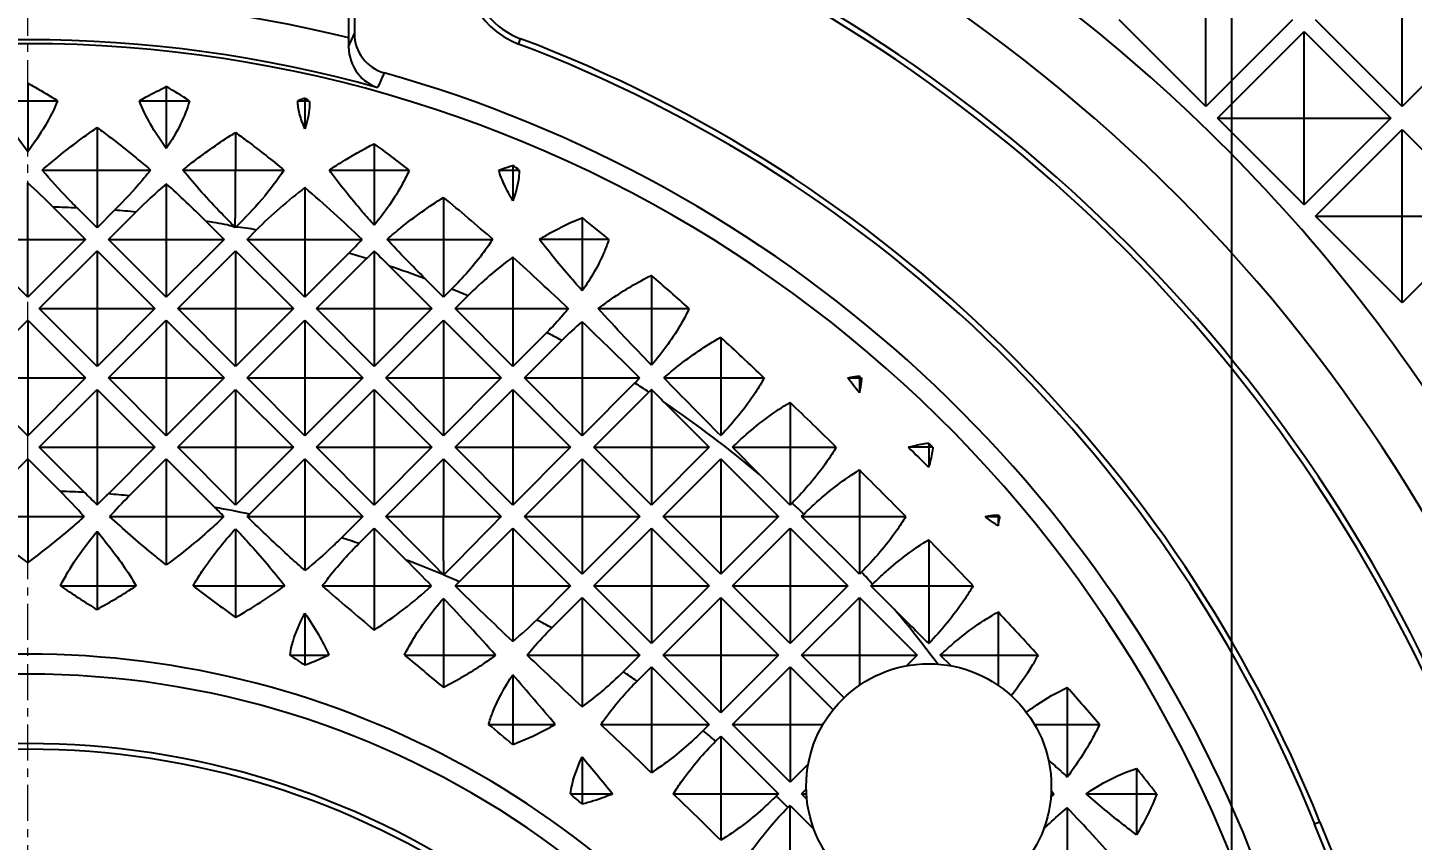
# Model space of a CAD drawing. Header units: millimetres. Extents: x 2089 to 2530, y 1631 to 2074.
# Drawn here: x 2248.3 to 2265.34, y 1922.91 to 1932.91 of the extents above; entities that cross this region are included whole.
import ezdxf

# ---------------------------------------------------------------- set-up
doc = ezdxf.new("R2010")
doc.units = ezdxf.units.MM
doc.linetypes.add('CENTER', pattern=[0.6, 0.375, -0.075, 0.075, -0.075])
doc.linetypes.add('HIDDEN', pattern=[0.2, 0.1, -0.1])
doc.layers.add('center', color=1, linetype='CENTER', lineweight=9)
doc.layers.add('DEFAULT_2', color=8, linetype='HIDDEN')
doc.styles.get("Standard").update_dxf_attribs({"font": 'arial.ttf'})
doc.dimstyles.new('副本 ISO-25-1', dxfattribs={"dimtxt": 5, "dimasz": 5, "dimexe": 0, "dimexo": 0, "dimgap": 0, "dimtad": 1, "dimtxsty": 'Standard', "dimcen": 0, "dimclrd": 4, "dimclre": 4, "dimclrt": 6, "dimazin": 0, "dimtfac": 1, "dimtofl": 0, "dimtmove": 0, "dimatfit": 3, "dimfxl": 0, "dimarcsym": 0})

# ---------------------------------------------------------------- blocks, each defined once
blk = doc.blocks.new('*D105')
at = {"color": 4, "linetype": 'Continuous', "lineweight": -2, "transparency": 16777216}
for p, q in [((2330.286, 1916.555), (2340.286, 1921.944)), ((2340.286, 1921.944), (2367.169, 1921.944)), ((2282.505, 1916.555), (2330.286, 1916.555))]:
    blk.add_line(p, q, dxfattribs=at)
at = {"layer": 'Defpoints', "color": 0, "transparency": 16777216}
for p in [(2350.286, 1921.944), (2282.505, 1916.555), (2248.301, 1863.577)]:
    blk.add_point(p, dxfattribs=at)
at = {"color": 6, "transparency": 16777216, "insert": (2358.728, 1924.949), "char_height": 5, "attachment_point": 5}
blk.add_mtext('52,98', dxfattribs=at)
blk = doc.blocks.new('*D106')
at = {"color": 4, "linetype": 'Continuous', "lineweight": -2, "transparency": 16777216}
blk.add_line((2289.301, 1939.577), (2357.404, 1939.577), dxfattribs=at)
at = {"layer": 'Defpoints', "color": 0, "transparency": 16777216}
for p in [(2289.301, 1939.577), (2350.286, 1939.577), (2248.301, 1863.577)]:
    blk.add_point(p, dxfattribs=at)
at = {"color": 6, "transparency": 16777216, "insert": (2353.845, 1942.13), "char_height": 5, "attachment_point": 5}
blk.add_mtext('76', dxfattribs=at)
blk = doc.blocks.new('*D107')
at = {"color": 4, "linetype": 'Continuous', "lineweight": -2, "transparency": 16777216}
blk.add_line((2248.301, 1951.21), (2367.166, 1951.21), dxfattribs=at)
at = {"layer": 'Defpoints', "color": 0, "transparency": 16777216}
for p in [(2248.301, 1951.21), (2350.286, 1951.21), (2248.301, 1863.577)]:
    blk.add_point(p, dxfattribs=at)
at = {"color": 6, "transparency": 16777216, "insert": (2358.726, 1954.215), "char_height": 5, "attachment_point": 5}
blk.add_mtext('87,63', dxfattribs=at)
blk = doc.blocks.new('*D108')
at = {"color": 4, "linetype": 'Continuous', "lineweight": -2, "transparency": 16777216}
for p, q in [((2248.301, 1967.004), (2330.286, 1967.004)), ((2330.286, 1967.004), (2340.286, 1960.5)), ((2340.286, 1960.5), (2370.573, 1960.5))]:
    blk.add_line(p, q, dxfattribs=at)
at = {"layer": 'Defpoints', "color": 0, "transparency": 16777216}
for p in [(2248.301, 1967.004), (2350.286, 1960.5), (2248.301, 1863.577)]:
    blk.add_point(p, dxfattribs=at)
at = {"color": 6, "transparency": 16777216, "insert": (2360.43, 1963.504), "char_height": 5, "attachment_point": 5}
blk.add_mtext('103,43', dxfattribs=at)
blk = doc.blocks.new('*D109')
at = {"color": 4, "linetype": 'Continuous', "lineweight": -2, "transparency": 16777216}
blk.add_line((2273.301, 1970.577), (2360.863, 1970.577), dxfattribs=at)
at = {"layer": 'Defpoints', "color": 0, "transparency": 16777216}
for p in [(2273.301, 1970.577), (2350.286, 1970.577), (2248.301, 1863.577)]:
    blk.add_point(p, dxfattribs=at)
at = {"color": 6, "transparency": 16777216, "insert": (2355.575, 1973.13), "char_height": 5, "attachment_point": 5}
blk.add_mtext('107', dxfattribs=at)
blk = doc.blocks.new('*D110')
at = {"color": 4, "linetype": 'Continuous', "lineweight": -2, "transparency": 16777216}
blk.add_line((2324.901, 1993.577), (2360.846, 1993.577), dxfattribs=at)
at = {"layer": 'Defpoints', "color": 0, "transparency": 16777216}
for p in [(2324.901, 1993.577), (2350.286, 1993.577), (2248.301, 1863.577)]:
    blk.add_point(p, dxfattribs=at)
at = {"color": 6, "transparency": 16777216, "insert": (2355.566, 1996.132), "char_height": 5, "attachment_point": 5}
blk.add_mtext('130', dxfattribs=at)
blk = doc.blocks.new('*D82')
at = {"color": 4, "linetype": 'Continuous', "lineweight": -2, "transparency": 16777216}
blk.add_line((2248.301, 2000.77), (2248.301, 2021.007), dxfattribs=at)
at = {"layer": 'Defpoints', "color": 0, "transparency": 16777216}
for p in [(2248.301, 2017.746), (2248.301, 2000.77), (2248.301, 1863.577)]:
    blk.add_point(p, dxfattribs=at)
at = {"color": 6, "transparency": 16777216, "insert": (2245.748, 2019.376), "char_height": 5, "attachment_point": 5, "rotation": 90}
blk.add_mtext('0', dxfattribs=at)
blk = doc.blocks.new('*D123')
at = {"color": 4, "linetype": 'Continuous', "lineweight": -2, "transparency": 16777216}
blk.add_line((2273.301, 1973.877), (2273.301, 2025.031), dxfattribs=at)
at = {"layer": 'Defpoints', "color": 0, "transparency": 16777216}
for p in [(2273.301, 2017.746), (2273.301, 1973.877), (2248.301, 1863.577)]:
    blk.add_point(p, dxfattribs=at)
at = {"color": 6, "transparency": 16777216, "insert": (2270.748, 2021.389), "char_height": 5, "attachment_point": 5, "rotation": 90}
blk.add_mtext('25', dxfattribs=at)
blk = doc.blocks.new('*D124')
at = {"color": 4, "linetype": 'Continuous', "lineweight": -2, "transparency": 16777216}
blk.add_line((2289.301, 1942.877), (2289.301, 2024.144), dxfattribs=at)
at = {"layer": 'Defpoints', "color": 0, "transparency": 16777216}
for p in [(2289.301, 2017.746), (2289.301, 1942.877), (2248.301, 1863.577)]:
    blk.add_point(p, dxfattribs=at)
at = {"color": 6, "transparency": 16777216, "insert": (2286.791, 2020.945), "char_height": 5, "attachment_point": 5, "rotation": 90}
blk.add_mtext('41', dxfattribs=at)
blk = doc.blocks.new('*D125')
at = {"color": 4, "linetype": 'Continuous', "lineweight": -2, "transparency": 16777216}
blk.add_line((2283.485, 1918.755), (2283.485, 2034.625), dxfattribs=at)
at = {"layer": 'Defpoints', "color": 0, "transparency": 16777216}
for p in [(2283.485, 2017.746), (2283.485, 1918.755), (2248.301, 1863.577)]:
    blk.add_point(p, dxfattribs=at)
at = {"color": 6, "transparency": 16777216, "insert": (2280.481, 2026.186), "char_height": 5, "attachment_point": 5, "rotation": 90}
blk.add_mtext('35,18', dxfattribs=at)
blk = doc.blocks.new('*D126')
at = {"color": 4, "linetype": 'Continuous', "lineweight": -2, "transparency": 16777216}
blk.add_line((2263.119, 1916.827), (2263.119, 2034.097), dxfattribs=at)
at = {"layer": 'Defpoints', "color": 0, "transparency": 16777216}
for p in [(2263.119, 2017.746), (2263.119, 1916.827), (2248.301, 1863.577)]:
    blk.add_point(p, dxfattribs=at)
at = {"color": 6, "transparency": 16777216, "insert": (2260.114, 2025.921), "char_height": 5, "attachment_point": 5, "rotation": 90}
blk.add_mtext('14,82', dxfattribs=at)
blk = doc.blocks.new('*D127')
at = {"color": 4, "linetype": 'Continuous', "lineweight": -2, "transparency": 16777216}
blk.add_line((2318.301, 2000.177), (2318.301, 2024.85), dxfattribs=at)
at = {"layer": 'Defpoints', "color": 0, "transparency": 16777216}
for p in [(2318.301, 2017.746), (2318.301, 2000.177), (2248.301, 1863.577)]:
    blk.add_point(p, dxfattribs=at)
at = {"color": 6, "transparency": 16777216, "insert": (2315.748, 2021.298), "char_height": 5, "attachment_point": 5, "rotation": 90}
blk.add_mtext('70', dxfattribs=at)
blk = doc.blocks.new('*D94')
at = {"color": 4, "linetype": 'Continuous', "lineweight": -2, "transparency": 16777216}
blk.add_line((2206.838, 1939.577), (2141.555, 1939.577), dxfattribs=at)
at = {"layer": 'Defpoints', "color": 0, "transparency": 16777216}
for p in [(2148.673, 1939.577), (2206.838, 1939.577), (2248.301, 1863.577)]:
    blk.add_point(p, dxfattribs=at)
at = {"color": 6, "transparency": 16777216, "insert": (2145.114, 1942.13), "char_height": 5, "attachment_point": 5}
blk.add_mtext('76', dxfattribs=at)
blk = doc.blocks.new('*D95')
at = {"color": 4, "linetype": 'Continuous', "lineweight": -2, "transparency": 16777216}
blk.add_line((2222.617, 1970.577), (2138.097, 1970.577), dxfattribs=at)
at = {"layer": 'Defpoints', "color": 0, "transparency": 16777216}
for p in [(2148.673, 1970.577), (2222.617, 1970.577), (2248.301, 1863.577)]:
    blk.add_point(p, dxfattribs=at)
at = {"color": 6, "transparency": 16777216, "insert": (2143.385, 1973.13), "char_height": 5, "attachment_point": 5}
blk.add_mtext('107', dxfattribs=at)
blk = doc.blocks.new('*D96')
at = {"color": 4, "linetype": 'Continuous', "lineweight": -2, "transparency": 16777216}
blk.add_line((2175.173, 1993.577), (2138.114, 1993.577), dxfattribs=at)
at = {"layer": 'Defpoints', "color": 0, "transparency": 16777216}
for p in [(2148.673, 1993.577), (2175.173, 1993.577), (2248.301, 1863.577)]:
    blk.add_point(p, dxfattribs=at)
at = {"color": 6, "transparency": 16777216, "insert": (2143.393, 1996.132), "char_height": 5, "attachment_point": 5}
blk.add_mtext('130', dxfattribs=at)
blk = doc.blocks.new('*D98')
at = {"color": 4, "linetype": 'Continuous', "lineweight": -2, "transparency": 16777216}
blk.add_line((2213.116, 1918.755), (2213.116, 2033.658), dxfattribs=at)
at = {"layer": 'Defpoints', "color": 0, "transparency": 16777216}
for p in [(2213.116, 2016.779), (2213.116, 1918.755), (2248.301, 1863.577)]:
    blk.add_point(p, dxfattribs=at)
at = {"color": 6, "transparency": 16777216, "insert": (2210.111, 2025.218), "char_height": 5, "attachment_point": 5, "rotation": 90}
blk.add_mtext('35,18', dxfattribs=at)
blk = doc.blocks.new('*D146')
at = {"color": 4, "linetype": 'Continuous', "lineweight": -2, "transparency": 16777216}
blk.add_line((2233.454, 1916.751), (2233.454, 2033.218), dxfattribs=at)
at = {"layer": 'Defpoints', "color": 0, "transparency": 16777216}
for p in [(2233.454, 2016.779), (2233.454, 1916.751), (2248.301, 1863.577)]:
    blk.add_point(p, dxfattribs=at)
at = {"color": 6, "transparency": 16777216, "insert": (2230.449, 2024.998), "char_height": 5, "attachment_point": 5, "rotation": 90}
blk.add_mtext('14,85', dxfattribs=at)
blk = doc.blocks.new('*D147')
at = {"color": 4, "linetype": 'Continuous', "lineweight": -2, "transparency": 16777216}
for p, q in [((2205.584, 2006.779), (2205.584, 2023.177)), ((2207.301, 1996.779), (2205.584, 2006.779)), ((2207.301, 1942.877), (2207.301, 1996.779))]:
    blk.add_line(p, q, dxfattribs=at)
at = {"layer": 'Defpoints', "color": 0, "transparency": 16777216}
for p in [(2205.584, 2016.779), (2207.301, 1942.877), (2248.301, 1863.577)]:
    blk.add_point(p, dxfattribs=at)
at = {"color": 6, "transparency": 16777216, "insert": (2203.073, 2019.978), "char_height": 5, "attachment_point": 5, "rotation": 90}
blk.add_mtext('41', dxfattribs=at)
blk = doc.blocks.new('*D148')
at = {"color": 4, "linetype": 'Continuous', "lineweight": -2, "transparency": 16777216}
blk.add_line((2223.301, 1973.877), (2223.301, 2024.064), dxfattribs=at)
at = {"layer": 'Defpoints', "color": 0, "transparency": 16777216}
for p in [(2223.301, 2016.779), (2223.301, 1973.877), (2248.301, 1863.577)]:
    blk.add_point(p, dxfattribs=at)
at = {"color": 6, "transparency": 16777216, "insert": (2220.748, 2020.421), "char_height": 5, "attachment_point": 5, "rotation": 90}
blk.add_mtext('25', dxfattribs=at)
blk = doc.blocks.new('*D149')
at = {"color": 4, "linetype": 'Continuous', "lineweight": -2, "transparency": 16777216}
blk.add_line((2178.301, 2000.177), (2178.301, 2023.883), dxfattribs=at)
at = {"layer": 'Defpoints', "color": 0, "transparency": 16777216}
for p in [(2178.301, 2016.779), (2178.301, 2000.177), (2248.301, 1863.577)]:
    blk.add_point(p, dxfattribs=at)
at = {"color": 6, "transparency": 16777216, "insert": (2175.748, 2020.331), "char_height": 5, "attachment_point": 5, "rotation": 90}
blk.add_mtext('70', dxfattribs=at)

msp = doc.modelspace()

# ---------------------------------------------------------------- linework, layer by layer
at = {"color": 7, "linetype": 'Continuous'}
for p, q in [((2252.251, 1932.783), (2252.251, 1934.341)), ((2252.321, 1934.139), (2252.321, 1932.836)), ((2262.798, 1931.937), (2262.798, 1934.069)), ((2265.214, 1931.937), (2265.214, 1934.069)), ((2262.798, 1931.937), (2261.732, 1933.003)), ((2263.864, 1933.003), (2262.798, 1931.937)), ((2265.214, 1931.937), (2264.148, 1933.003)), ((2266.28, 1933.003), (2265.214, 1931.937)), ((2252.25, 1932.672), (2252.321, 1932.835)), ((2262.94, 1931.795), (2264.006, 1932.861)), ((2264.006, 1930.729), (2264.006, 1932.861)), ((2264.006, 1932.861), (2265.072, 1931.795)), ((2254.34, 1932.706), (2254.365, 1932.772)), ((2248.301, 1932.226), (2248.301, 1931.382)), ((2250.006, 1932.183), (2250.006, 1931.421)), ((2252.615, 1932.189), (2252.608, 1932.17)), ((2247.934, 1932.009), (2248.668, 1932.009)), ((2249.676, 1932.009), (2250.291, 1932.009)), ((2251.625, 1932.009), (2251.766, 1932.009)), ((2251.712, 1932.041), (2251.712, 1931.664)), ((2249.154, 1931.679), (2249.154, 1930.446)), ((2264.006, 1930.729), (2262.94, 1931.795)), ((2262.94, 1931.795), (2265.072, 1931.795)), ((2265.072, 1931.795), (2264.006, 1930.729)), ((2264.148, 1930.587), (2265.214, 1931.653)), ((2265.214, 1929.521), (2265.214, 1931.653)), ((2265.214, 1931.653), (2266.28, 1930.587)), ((2250.859, 1931.619), (2250.859, 1931.156)), ((2252.565, 1931.479), (2252.565, 1930.477)), ((2248.48, 1931.156), (2249.813, 1931.156)), ((2250.209, 1931.156), (2251.454, 1931.156)), ((2252.013, 1931.156), (2252.995, 1931.156)), ((2254.098, 1931.156), (2254.349, 1931.156)), ((2254.27, 1931.212), (2254.27, 1930.778)), ((2248.301, 1929.593), (2248.301, 1930.999)), ((2250.006, 1930.988), (2250.006, 1929.593)), ((2251.712, 1930.94), (2251.712, 1929.593)), ((2253.417, 1930.819), (2253.417, 1929.593)), ((2248.615, 1930.699), (2249.011, 1930.303)), ((2249.154, 1930.446), (2248.909, 1930.69)), ((2249.37, 1930.662), (2249.154, 1930.446)), ((2249.296, 1930.303), (2249.632, 1930.639)), ((2250.49, 1930.53), (2250.717, 1930.303)), ((2255.123, 1930.57), (2255.123, 1929.671)), ((2265.214, 1929.521), (2264.148, 1930.587)), ((2264.148, 1930.587), (2266.28, 1930.587)), ((2266.28, 1930.587), (2265.214, 1929.521)), ((2248.301, 1929.593), (2247.59, 1930.303)), ((2247.59, 1930.303), (2249.011, 1930.303)), ((2249.011, 1930.303), (2248.301, 1929.593)), ((2250.006, 1929.593), (2249.296, 1930.303)), ((2249.296, 1930.303), (2250.717, 1930.303)), ((2250.717, 1930.303), (2250.006, 1929.593)), ((2251.001, 1930.303), (2251.114, 1930.417)), ((2251.712, 1929.593), (2251.001, 1930.303)), ((2251.001, 1930.303), (2252.415, 1930.303)), ((2252.723, 1930.303), (2254.023, 1930.303)), ((2255.452, 1930.303), (2254.597, 1930.303)), ((2248.443, 1929.451), (2249.154, 1930.161)), ((2249.154, 1930.161), (2249.154, 1928.74)), ((2249.154, 1930.161), (2249.864, 1929.451)), ((2250.148, 1929.451), (2250.859, 1930.161)), ((2250.859, 1930.161), (2250.859, 1928.74)), ((2250.859, 1930.161), (2251.57, 1929.451)), ((2252.251, 1930.132), (2251.712, 1929.593)), ((2252.565, 1930.159), (2252.565, 1928.74)), ((2251.854, 1929.451), (2252.469, 1930.066)), ((2252.752, 1929.974), (2253.275, 1929.451)), ((2254.27, 1930.084), (2254.27, 1928.74)), ((2253.417, 1929.593), (2253.192, 1929.818)), ((2255.976, 1929.86), (2255.976, 1928.755)), ((2253.517, 1929.692), (2253.417, 1929.593)), ((2253.56, 1929.451), (2253.718, 1929.609)), ((2249.154, 1928.74), (2248.443, 1929.451)), ((2248.443, 1929.451), (2249.864, 1929.451)), ((2249.864, 1929.451), (2249.154, 1928.74)), ((2250.859, 1928.74), (2250.148, 1929.451)), ((2250.148, 1929.451), (2251.57, 1929.451)), ((2251.57, 1929.451), (2250.859, 1928.74)), ((2252.565, 1928.74), (2251.854, 1929.451)), ((2251.854, 1929.451), (2253.275, 1929.451)), ((2253.275, 1929.451), (2252.565, 1928.74)), ((2254.27, 1928.74), (2253.56, 1929.451)), ((2253.56, 1929.451), (2254.955, 1929.451)), ((2255.321, 1929.451), (2256.44, 1929.451)), ((2247.59, 1928.598), (2248.301, 1929.309)), ((2248.301, 1929.309), (2248.301, 1927.887)), ((2248.301, 1929.309), (2249.011, 1928.598)), ((2249.296, 1928.598), (2250.006, 1929.309)), ((2250.006, 1929.309), (2250.006, 1927.887)), ((2250.006, 1929.309), (2250.717, 1928.598)), ((2251.001, 1928.598), (2251.712, 1929.309)), ((2251.712, 1929.309), (2251.712, 1927.887)), ((2251.712, 1929.309), (2252.423, 1928.598)), ((2252.707, 1928.598), (2253.417, 1929.309)), ((2253.417, 1929.309), (2253.417, 1927.887)), ((2253.417, 1929.309), (2254.128, 1928.598)), ((2255.123, 1929.29), (2255.123, 1927.887)), ((2254.687, 1929.157), (2254.27, 1928.74)), ((2256.828, 1929.098), (2256.828, 1927.888)), ((2254.412, 1928.598), (2254.873, 1929.059)), ((2248.301, 1927.887), (2247.59, 1928.598)), ((2247.59, 1928.598), (2249.011, 1928.598)), ((2249.011, 1928.598), (2248.301, 1927.887)), ((2250.006, 1927.887), (2249.296, 1928.598)), ((2249.296, 1928.598), (2250.717, 1928.598)), ((2250.717, 1928.598), (2250.006, 1927.887)), ((2251.712, 1927.887), (2251.001, 1928.598)), ((2251.001, 1928.598), (2252.423, 1928.598)), ((2252.423, 1928.598), (2251.712, 1927.887)), ((2253.417, 1927.887), (2252.707, 1928.598)), ((2252.707, 1928.598), (2254.128, 1928.598)), ((2254.128, 1928.598), (2253.417, 1927.887)), ((2255.123, 1927.887), (2254.412, 1928.598)), ((2254.412, 1928.598), (2255.832, 1928.598)), ((2256.129, 1928.598), (2257.365, 1928.598)), ((2258.393, 1928.598), (2258.561, 1928.598)), ((2258.534, 1928.623), (2258.534, 1928.415)), ((2248.443, 1927.745), (2249.154, 1928.456)), ((2249.154, 1928.456), (2249.154, 1927.038)), ((2249.154, 1928.456), (2249.864, 1927.745)), ((2250.148, 1927.745), (2250.859, 1928.456)), ((2250.859, 1928.456), (2250.859, 1927.034)), ((2250.859, 1928.456), (2251.57, 1927.745)), ((2251.854, 1927.745), (2252.565, 1928.456)), ((2252.565, 1928.456), (2252.565, 1927.034)), ((2252.565, 1928.456), (2253.275, 1927.745)), ((2253.56, 1927.745), (2254.27, 1928.456)), ((2254.27, 1928.456), (2254.27, 1927.034)), ((2254.27, 1928.456), (2254.981, 1927.745)), ((2255.771, 1928.536), (2255.123, 1927.887)), ((2255.265, 1927.745), (2255.944, 1928.424)), ((2255.976, 1928.455), (2255.976, 1927.034)), ((2256.133, 1928.299), (2256.686, 1927.745)), ((2257.681, 1928.297), (2257.681, 1927.034)), ((2248.999, 1927.189), (2248.443, 1927.745)), ((2248.443, 1927.745), (2249.864, 1927.745)), ((2249.864, 1927.745), (2249.289, 1927.17)), ((2250.859, 1927.034), (2250.148, 1927.745)), ((2250.148, 1927.745), (2251.57, 1927.745)), ((2251.57, 1927.745), (2250.859, 1927.034)), ((2252.565, 1927.034), (2251.854, 1927.745)), ((2251.854, 1927.745), (2253.275, 1927.745)), ((2253.275, 1927.745), (2252.565, 1927.034)), ((2254.27, 1927.034), (2253.56, 1927.745)), ((2253.56, 1927.745), (2254.981, 1927.745)), ((2254.981, 1927.745), (2254.27, 1927.034)), ((2255.976, 1927.034), (2255.265, 1927.745)), ((2255.265, 1927.745), (2256.686, 1927.745)), ((2256.686, 1927.745), (2255.976, 1927.034)), ((2256.971, 1927.745), (2258.25, 1927.745)), ((2257.307, 1927.409), (2256.971, 1927.745)), ((2259.439, 1927.745), (2259.139, 1927.745)), ((2259.387, 1927.797), (2259.387, 1927.5)), ((2247.899, 1927.201), (2248.301, 1927.603)), ((2248.301, 1927.603), (2248.301, 1926.326)), ((2248.301, 1927.603), (2248.703, 1927.201)), ((2249.551, 1927.148), (2250.006, 1927.603)), ((2250.006, 1927.603), (2250.006, 1926.297)), ((2250.006, 1927.603), (2250.605, 1927.004)), ((2251.03, 1926.921), (2251.712, 1927.603)), ((2251.712, 1927.603), (2251.712, 1926.228)), ((2251.712, 1927.603), (2252.423, 1926.892)), ((2252.707, 1926.892), (2253.417, 1927.603)), ((2253.417, 1927.603), (2253.417, 1926.892)), ((2253.417, 1927.603), (2254.128, 1926.892)), ((2254.412, 1926.892), (2255.123, 1927.603)), ((2255.123, 1927.603), (2255.123, 1926.182)), ((2255.123, 1927.603), (2255.834, 1926.892)), ((2256.118, 1926.892), (2256.828, 1927.603)), ((2256.828, 1927.603), (2256.828, 1926.182)), ((2256.828, 1927.603), (2257.539, 1926.892)), ((2257.681, 1927.034), (2257.307, 1927.409)), ((2258.534, 1927.466), (2258.534, 1926.182)), ((2257.706, 1927.059), (2257.681, 1927.034)), ((2247.606, 1926.892), (2248.996, 1926.892)), ((2249.309, 1926.892), (2250.716, 1926.892)), ((2251.001, 1926.892), (2252.423, 1926.892)), ((2252.423, 1926.892), (2252.16, 1926.629)), ((2252.707, 1926.892), (2254.128, 1926.892)), ((2255.123, 1926.182), (2254.412, 1926.892)), ((2254.412, 1926.892), (2255.834, 1926.892)), ((2255.834, 1926.892), (2255.123, 1926.182)), ((2256.828, 1926.182), (2256.118, 1926.892)), ((2256.118, 1926.892), (2257.539, 1926.892)), ((2257.539, 1926.892), (2256.828, 1926.182)), ((2257.823, 1926.892), (2257.853, 1926.922)), ((2258.534, 1926.182), (2257.823, 1926.892)), ((2257.823, 1926.892), (2259.106, 1926.892)), ((2260.08, 1926.892), (2260.259, 1926.892)), ((2260.24, 1926.913), (2260.24, 1926.778)), ((2260.24, 1926.913), (2260.259, 1926.892)), ((2249.154, 1926.711), (2249.154, 1925.749)), ((2250.859, 1926.742), (2250.859, 1925.652)), ((2252.376, 1926.561), (2252.565, 1926.75)), ((2252.565, 1926.75), (2252.565, 1925.496)), ((2252.565, 1926.75), (2252.958, 1926.357)), ((2253.61, 1926.09), (2254.27, 1926.75)), ((2254.27, 1926.75), (2254.27, 1925.354)), ((2254.27, 1926.75), (2254.981, 1926.04)), ((2255.265, 1926.04), (2255.976, 1926.75)), ((2255.976, 1926.75), (2255.976, 1925.329)), ((2255.976, 1926.75), (2256.686, 1926.04)), ((2256.971, 1926.04), (2257.681, 1926.75)), ((2257.681, 1926.75), (2257.681, 1925.329)), ((2257.681, 1926.75), (2258.392, 1926.04)), ((2259.387, 1926.607), (2259.387, 1925.33)), ((2258.561, 1926.209), (2258.534, 1926.182)), ((2248.704, 1926.04), (2249.635, 1926.04)), ((2250.335, 1926.04), (2251.465, 1926.04)), ((2251.926, 1926.04), (2253.27, 1926.04)), ((2253.56, 1926.04), (2254.981, 1926.04)), ((2254.981, 1926.04), (2254.564, 1925.623)), ((2255.976, 1925.329), (2255.265, 1926.04)), ((2255.265, 1926.04), (2256.686, 1926.04)), ((2256.686, 1926.04), (2255.976, 1925.329)), ((2257.681, 1925.329), (2256.971, 1926.04)), ((2256.971, 1926.04), (2258.392, 1926.04)), ((2258.392, 1926.04), (2257.681, 1925.329)), ((2258.676, 1926.04), (2258.696, 1926.06)), ((2258.965, 1925.751), (2258.676, 1926.04)), ((2258.676, 1926.04), (2259.935, 1926.04)), ((2253.417, 1925.885), (2253.417, 1924.791)), ((2254.748, 1925.522), (2255.123, 1925.897)), ((2255.123, 1925.897), (2255.123, 1924.55)), ((2255.123, 1925.897), (2255.834, 1925.187)), ((2256.118, 1925.187), (2256.828, 1925.897)), ((2256.828, 1925.897), (2256.828, 1924.476)), ((2256.828, 1925.897), (2257.539, 1925.187)), ((2257.823, 1925.187), (2258.534, 1925.897)), ((2258.534, 1925.897), (2258.534, 1924.815)), ((2258.534, 1925.897), (2259.245, 1925.187)), ((2251.712, 1925.702), (2251.712, 1925.064)), ((2260.24, 1925.718), (2260.24, 1924.817)), ((2251.529, 1925.187), (2252.006, 1925.187)), ((2252.936, 1925.187), (2254.058, 1925.187)), ((2254.447, 1925.187), (2255.834, 1925.187)), ((2255.834, 1925.187), (2255.628, 1924.982)), ((2256.828, 1924.476), (2256.118, 1925.187)), ((2256.118, 1925.187), (2257.539, 1925.187)), ((2257.539, 1925.187), (2256.828, 1924.476)), ((2258.347, 1924.663), (2257.823, 1925.187)), ((2257.823, 1925.187), (2259.245, 1925.187)), ((2259.245, 1925.187), (2259.113, 1925.055)), ((2259.53, 1925.187), (2260.733, 1925.187)), ((2259.663, 1925.055), (2259.53, 1925.187)), ((2255.798, 1924.867), (2255.976, 1925.045)), ((2255.976, 1925.045), (2255.976, 1923.741)), ((2255.976, 1925.045), (2256.686, 1924.334)), ((2256.971, 1924.334), (2257.681, 1925.045)), ((2257.681, 1925.045), (2257.681, 1923.623)), ((2257.681, 1925.045), (2258.211, 1924.515)), ((2254.27, 1924.946), (2254.27, 1924.085)), ((2261.092, 1924.788), (2261.092, 1923.687)), ((2253.972, 1924.334), (2254.793, 1924.334)), ((2255.352, 1924.334), (2256.686, 1924.334)), ((2256.686, 1924.334), (2256.61, 1924.257)), ((2257.681, 1923.623), (2256.971, 1924.334)), ((2256.971, 1924.334), (2258.087, 1924.334)), ((2260.689, 1924.334), (2261.49, 1924.334)), ((2256.765, 1924.129), (2256.828, 1924.192)), ((2256.828, 1924.192), (2256.828, 1922.909)), ((2256.828, 1924.192), (2257.539, 1923.481)), ((2255.123, 1923.937), (2255.123, 1923.354)), ((2257.906, 1923.848), (2257.681, 1923.623)), ((2261.945, 1923.792), (2261.945, 1922.976)), ((2254.978, 1923.481), (2255.498, 1923.481)), ((2256.245, 1923.481), (2257.539, 1923.481)), ((2257.539, 1923.481), (2257.511, 1923.453)), ((2257.881, 1923.539), (2257.823, 1923.481)), ((2257.889, 1923.416), (2257.823, 1923.481)), ((2257.823, 1923.481), (2257.883, 1923.481)), ((2260.928, 1923.481), (2260.893, 1923.481)), ((2261.325, 1923.481), (2262.194, 1923.481)), ((2257.654, 1923.312), (2257.681, 1923.339)), ((2257.681, 1922.047), (2257.681, 1923.339)), ((2257.681, 1923.339), (2257.976, 1923.044)), ((2261.092, 1923.308), (2261.092, 1921.918)), ((2264.201, 1923.134), (2264.136, 1923.108))]:
    msp.add_line(p, q, dxfattribs=at)
msp.add_circle((2259.388, 1923.573), 1.508, dxfattribs=at)
for centre, radius, start, end in [((2248.301, 1920.356), 29.663, 22.2873, 79.6316), ((2248.301, 1920.356), 28.661, 22.2875, 80.9982), ((2248.301, 1920.356), 28.159, 22.2865, 80.9998), ((2248.301, 1920.356), 27.782, 22.2828, 157.7194), ((2248.301, 1920.356), 27.712, 22.28, 157.7131), ((2248.301, 1920.356), 25.842, 22.2884, 157.718), ((2248.301, 1920.356), 25.772, 22.2878, 157.6935), ((2248.301, 1919.847), 25.125, 22.3638, 157.6333), ((2248.301, 1916.747), 19.968, 21.8865, 74.2725), ((2248.301, 1916.747), 20.802, 31.5564, 60.662), ((2254.703, 1933.665), 1.025, 69.2714, 249.2706), ((2254.703, 1933.665), 0.955, 69.2751, 249.3697), ((2248.301, 1916.747), 19.044, 21.8865, 69.2734), ((2248.301, 1916.747), 19.114, 21.8865, 69.2732), ((2248.301, 1916.745), 16.517, 76.1645, 103.8355), ((2252.823, 1932.835), 0.502, 179.9579, 254.315), ((2248.301, 1916.745), 15.966, 21.8916, 158.1084), ((2248.301, 1916.745), 16.015, 74.3953, 105.6048), ((2222.441, 1932.782), 29.81, 359.7895, 0.0013), ((2248.301, 1916.745), 17.066, 21.8916, 69.2761), ((2248.301, 1916.745), 17.136, 21.892, 69.2705), ((2248.301, 1916.745), 16.212, 21.8916, 74.3013), ((2245.866, 1925.082), 8.22, 57.4341, 59.7573), ((2252.769, 1929.042), 3.18, 109.4175, 111.0856), ((2247.447, 1924.794), 8.408, 59.0957, 59.5235), ((2243.453, 1918.872), 15.555, 52.1599, 54.141), ((2245.967, 1919.408), 14.433, 54.4921, 54.8774), ((2242.463, 1924.544), 8.703, 45.0167, 47.8751), ((2254.623, 1925.644), 7.061, 130.8248, 134.9756), ((2242.102, 1922.14), 11.864, 45.005, 48.2208), ((2255.402, 1926.124), 6.068, 127.4596, 134.9658), ((2240.185, 1917.505), 17.702, 46.3024, 49.3716), ((2238.528, 1912.708), 23.446, 48.6328, 50.576), ((2248.301, 1916.745), 13.958, 87.501, 88.7084), ((2248.301, 1916.745), 13.958, 84.5288, 85.607), ((2240.023, 1911.632), 24.221, 50.4325, 51.4346), ((2248.742, 1933.645), 4.965, 314.9769, 317.7069), ((2248.301, 1916.745), 13.958, 72.624, 73.5592), ((2256.146, 1926.389), 5.199, 133.5303, 134.9969), ((2238.563, 1915.787), 20.065, 44.9981, 45.7481), ((2248.301, 1916.745), 13.958, 69.4857, 71.406), ((2257.15, 1926.174), 4.856, 126.374, 134.9745), ((2230.567, 1903.767), 35.417, 46.4822, 47.9903), ((2232.195, 1902.417), 36.313, 48.1131, 49.0897), ((2248.301, 1916.745), 13.958, 67.1645, 68.0583), ((2258.044, 1925.887), 4.485, 130.6379, 134.9883), ((2214.308, 1886.758), 58.947, 45.21687, 46.18029), ((2248.301, 1916.745), 13.958, 61.9099, 62.7743), ((2221.648, 1890.811), 51.995, 46.6129, 47.4213), ((2252.81, 1931.497), 4.188, 314.9979, 316.1906), ((2322.782, 1993.635), 93.126, 224.29678, 224.91005), ((2248.301, 1916.745), 13.958, 56.7984, 57.6426), ((2258.919, 1925.449), 4.208, 134.397, 135.0005), ((2183.932, 1856.103), 102.104, 44.99782, 45.12243), ((2248.301, 1916.745), 13.958, 49.8186, 55.8678), ((2209.831, 1878.386), 69.143, 45.5505, 46.2075), ((2268.179, 1936.624), 12.671, 224.4827, 226.0584), ((2234.243, 1902.655), 35.557, 44.8789, 44.9975), ((2204.268, 1872.712), 77.089, 44.65432, 45.2563), ((2242.981, 1921.473), 8.096, 42.0171, 45.0298), ((2248.301, 1914.031), 13.177, 86.9606, 88.2517), ((2255.736, 1933.928), 9.528, 225.0123, 226.308), ((2244.118, 1932.343), 7.314, 313.5071, 314.9892), ((2248.301, 1914.031), 13.177, 84.5555, 85.6986), ((2254.074, 1922.619), 6.4, 134.9678, 138.117), ((2248.301, 1916.745), 13.958, 46.8148, 47.6405), ((2242, 1918.398), 12.17, 44.2626, 45.0014), ((2248.301, 1914.031), 13.177, 78.0451, 79.9276), ((2255.054, 1922.898), 5.69, 134.998, 135.4093), ((2248.301, 1914.031), 13.177, 71.9861, 72.9712), ((2211.053, 1879.35), 67.597, 43.6859, 44.35463), ((2235.494, 1908.897), 24.695, 43.9627, 44.9932), ((2248.301, 1914.031), 13.177, 66.2383, 69.3001), ((2248.301, 1916.745), 13.958, 41.8626, 42.6886), ((2255.461, 1936.011), 12.046, 235.8768, 238.4231), ((2245.327, 1932.645), 7.886, 299.0279, 303.1161), ((2263.917, 1943.861), 22.407, 232.6889, 234.3544), ((2247.864, 1931.006), 6.134, 299.2271, 305.9465), ((2278.471, 1956.549), 40.441, 228.9744, 230.1628), ((2249.784, 1929.827), 5.147, 302.6961, 312.621), ((2256.855, 1922.845), 4.589, 134.9981, 135.8839), ((2232.171, 1905.742), 29.277, 41.617, 43.4718), ((2248.301, 1916.745), 13.958, 36.6476, 40.1808), ((2468.323, 2135.035), 296.025, 224.98999, 225.10531), ((2223.634, 1891.269), 50.267, 42.435, 43.2613), ((2251.352, 1928.84), 4.546, 309.9366, 314.9639), ((2248.301, 1914.031), 13.177, 60.7072, 61.6172), ((2248.301, 1914.031), 11.169, 32.1966, 147.8034), ((2271.3, 1954.454), 35.32, 235.9586, 236.3165), ((2415.712, 2122.491), 255.783, 230.47757, 230.6171), ((2248.301, 1914.031), 10.923, 21.5453, 158.4547), ((2223.269, 1897.929), 41.121, 39.9499, 41.0717), ((2252.621, 1927.991), 4.254, 306.0245, 314.9874), ((2248.301, 1914.031), 13.177, 55.3229, 56.2126), ((2234.996, 1901.537), 34.952, 40.7105, 41.6999), ((2206.634, 1867.203), 74.195, 50.0553, 50.35522), ((2180.072, 1844.553), 109.691, 46.21294, 46.66267), ((2248.301, 1914.031), 13.177, 50.0296, 50.9076), ((2248.301, 1914.031), 10.069, 21.5453, 158.4547), ((2248.301, 1914.031), 9.999, 21.5453, 158.4553), ((2278.216, 1942.638), 25.541, 227.1927, 227.4295), ((2276.866, 1941.171), 23.547, 227.4336, 227.6893), ((2275.599, 1939.776), 21.663, 227.6849, 227.9616), ((2244.012, 1909.132), 23.162, 38.2791, 39.2638), ((2231.516, 1896.595), 35.684, 48.581, 48.8906), ((2209.194, 1874.89), 67.638, 45.23037, 45.92261), ((2257.449, 1926.425), 4.557, 319.014, 319.7617), ((2248.301, 1914.031), 13.177, 44.7791, 45.6531), ((2236.393, 1899.996), 33.964, 41.7884, 43.3447)]:
    msp.add_arc(centre, radius, start, end, dxfattribs=at)
for points, knots in [([(2252.25, 1932.672), (2252.25, 1932.555), (2252.327, 1932.332), (2252.515, 1932.2), (2252.608, 1932.17)], [0, 0, 0, 0, 0.545205, 1, 1, 1, 1]), ([(2248.301, 1932.226), (2248.331, 1932.209), (2248.455, 1932.14), (2248.577, 1932.066), (2248.668, 1932.009)], [0, 0, 0, 0, 0.245526, 1, 1, 1, 1]), ([(2249.676, 1932.009), (2249.703, 1932.025), (2249.812, 1932.085), (2249.923, 1932.143), (2250.006, 1932.183)], [0, 0, 0, 0, 0.255471, 1, 1, 1, 1]), ([(2248.301, 1931.382), (2248.224, 1931.484), (2248.087, 1931.685), (2247.975, 1931.902), (2247.934, 1932.009)], [0, 0, 0, 0, 0.525711, 1, 1, 1, 1]), ([(2248.668, 1932.009), (2248.626, 1931.902), (2248.514, 1931.685), (2248.377, 1931.484), (2248.301, 1931.382)], [0, 0, 0, 0, 0.474302, 1, 1, 1, 1]), ([(2250.006, 1931.421), (2249.937, 1931.517), (2249.814, 1931.706), (2249.712, 1931.909), (2249.676, 1932.009)], [0, 0, 0, 0, 0.52592, 1, 1, 1, 1]), ([(2250.291, 1932.009), (2250.265, 1931.911), (2250.183, 1931.707), (2250.071, 1931.518), (2250.006, 1931.421)], [0, 0, 0, 0, 0.465418, 1, 1, 1, 1]), ([(2251.712, 1931.664), (2251.686, 1931.724), (2251.644, 1931.835), (2251.624, 1931.955), (2251.625, 1932.009)], [0, 0, 0, 0, 0.544769, 1, 1, 1, 1]), ([(2251.766, 1932.009), (2251.768, 1931.983), (2251.767, 1931.866), (2251.74, 1931.75), (2251.712, 1931.664)], [0, 0, 0, 0, 0.222788, 1, 1, 1, 1]), ([(2248.48, 1931.156), (2248.535, 1931.203), (2248.753, 1931.386), (2248.979, 1931.558), (2249.154, 1931.679)], [0, 0, 0, 0, 0.254185, 1, 1, 1, 1]), ([(2249.154, 1931.679), (2249.21, 1931.638), (2249.435, 1931.47), (2249.653, 1931.294), (2249.813, 1931.156)], [0, 0, 0, 0, 0.246659, 1, 1, 1, 1]), ([(2250.209, 1931.156), (2250.262, 1931.199), (2250.472, 1931.363), (2250.691, 1931.514), (2250.859, 1931.619)], [0, 0, 0, 0, 0.256323, 1, 1, 1, 1]), ([(2250.859, 1931.619), (2250.909, 1931.582), (2251.111, 1931.432), (2251.308, 1931.276), (2251.454, 1931.156)], [0, 0, 0, 0, 0.247507, 1, 1, 1, 1]), ([(2252.013, 1931.156), (2252.059, 1931.187), (2252.238, 1931.303), (2252.423, 1931.409), (2252.565, 1931.479)], [0, 0, 0, 0, 0.259259, 1, 1, 1, 1]), ([(2248.909, 1930.69), (2248.872, 1930.727), (2248.724, 1930.878), (2248.581, 1931.035), (2248.48, 1931.156)], [0, 0, 0, 0, 0.251121, 1, 1, 1, 1]), ([(2249.813, 1931.156), (2249.779, 1931.113), (2249.639, 1930.942), (2249.488, 1930.78), (2249.37, 1930.662)], [0, 0, 0, 0, 0.247209, 1, 1, 1, 1]), ([(2250.853, 1930.454), (2250.796, 1930.51), (2250.572, 1930.735), (2250.359, 1930.972), (2250.209, 1931.156)], [0, 0, 0, 0, 0.251452, 1, 1, 1, 1]), ([(2250.853, 1930.454), (2250.853, 1930.511), (2250.858, 1930.628), (2250.86, 1930.803), (2250.858, 1930.979), (2250.859, 1931.097), (2250.859, 1931.156)], [0, 0, 0, 0, 0.247226, 0.496343, 0.748627, 1, 1, 1, 1]), ([(2251.454, 1931.156), (2251.371, 1931.03), (2251.184, 1930.783), (2250.97, 1930.56), (2250.859, 1930.449)], [0, 0, 0, 0, 0.491114, 1, 1, 1, 1]), ([(2252.565, 1930.477), (2252.515, 1930.532), (2252.323, 1930.751), (2252.139, 1930.979), (2252.013, 1931.156)], [0, 0, 0, 0, 0.253616, 1, 1, 1, 1]), ([(2252.995, 1931.156), (2252.971, 1931.099), (2252.852, 1930.858), (2252.696, 1930.637), (2252.565, 1930.477)], [0, 0, 0, 0, 0.230182, 1, 1, 1, 1]), ([(2254.098, 1931.156), (2254.113, 1931.162), (2254.17, 1931.182), (2254.227, 1931.2), (2254.27, 1931.212)], [0, 0, 0, 0, 0.255855, 1, 1, 1, 1]), ([(2254.27, 1930.778), (2254.233, 1930.841), (2254.166, 1930.963), (2254.115, 1931.093), (2254.098, 1931.156)], [0, 0, 0, 0, 0.52943, 1, 1, 1, 1]), ([(2254.349, 1931.156), (2254.349, 1931.127), (2254.339, 1930.998), (2254.305, 1930.872), (2254.27, 1930.778)], [0, 0, 0, 0, 0.22488, 1, 1, 1, 1]), ([(2252.723, 1930.303), (2252.779, 1930.352), (2253, 1930.538), (2253.235, 1930.706), (2253.417, 1930.819)], [0, 0, 0, 0, 0.257696, 1, 1, 1, 1]), ([(2250.49, 1930.53), (2250.521, 1930.526), (2250.597, 1930.512), (2250.72, 1930.495), (2250.81, 1930.47), (2250.854, 1930.454)], [0, 0, 0, 0, 0.25, 0.625093, 1, 1, 1, 1]), ([(2254.597, 1930.303), (2254.641, 1930.33), (2254.811, 1930.43), (2254.988, 1930.516), (2255.123, 1930.57)], [0, 0, 0, 0, 0.26293, 1, 1, 1, 1]), ([(2254.023, 1930.303), (2253.988, 1930.25), (2253.835, 1930.033), (2253.659, 1929.834), (2253.517, 1929.692)], [0, 0, 0, 0, 0.242087, 1, 1, 1, 1]), ([(2255.123, 1929.671), (2255.077, 1929.723), (2254.897, 1929.929), (2254.722, 1930.141), (2254.597, 1930.303)], [0, 0, 0, 0, 0.252073, 1, 1, 1, 1]), ([(2255.452, 1930.303), (2255.436, 1930.252), (2255.352, 1930.029), (2255.229, 1929.822), (2255.123, 1929.671)], [0, 0, 0, 0, 0.225831, 1, 1, 1, 1]), ([(2255.321, 1929.451), (2255.375, 1929.492), (2255.583, 1929.644), (2255.805, 1929.777), (2255.976, 1929.86)], [0, 0, 0, 0, 0.262878, 1, 1, 1, 1]), ([(2254.955, 1929.451), (2254.934, 1929.425), (2254.848, 1929.324), (2254.757, 1929.227), (2254.687, 1929.157)], [0, 0, 0, 0, 0.248083, 1, 1, 1, 1]), ([(2256.44, 1929.451), (2256.412, 1929.392), (2256.282, 1929.145), (2256.116, 1928.918), (2255.976, 1928.755)], [0, 0, 0, 0, 0.232235, 1, 1, 1, 1]), ([(2256.129, 1928.598), (2256.185, 1928.648), (2256.404, 1928.832), (2256.643, 1928.995), (2256.828, 1929.098)], [0, 0, 0, 0, 0.260955, 1, 1, 1, 1]), ([(2257.365, 1928.598), (2257.331, 1928.537), (2257.175, 1928.283), (2256.986, 1928.051), (2256.828, 1927.888)], [0, 0, 0, 0, 0.236699, 1, 1, 1, 1]), ([(2258.393, 1928.598), (2258.405, 1928.601), (2258.452, 1928.611), (2258.499, 1928.619), (2258.534, 1928.623)], [0, 0, 0, 0, 0.257397, 1, 1, 1, 1]), ([(2258.561, 1928.598), (2258.56, 1928.583), (2258.554, 1928.522), (2258.544, 1928.461), (2258.534, 1928.415)], [0, 0, 0, 0, 0.239132, 1, 1, 1, 1]), ([(2256.971, 1927.745), (2257.027, 1927.799), (2257.247, 1928.003), (2257.49, 1928.183), (2257.681, 1928.297)], [0, 0, 0, 0, 0.258803, 1, 1, 1, 1]), ([(2258.25, 1927.745), (2258.214, 1927.685), (2258.054, 1927.441), (2257.863, 1927.216), (2257.706, 1927.059)], [0, 0, 0, 0, 0.239208, 1, 1, 1, 1]), ([(2259.139, 1927.745), (2259.161, 1927.751), (2259.242, 1927.774), (2259.325, 1927.79), (2259.387, 1927.797)], [0, 0, 0, 0, 0.263162, 1, 1, 1, 1]), ([(2259.439, 1927.745), (2259.436, 1927.725), (2259.424, 1927.643), (2259.405, 1927.561), (2259.387, 1927.5)], [0, 0, 0, 0, 0.237346, 1, 1, 1, 1]), ([(2257.853, 1926.922), (2257.906, 1926.975), (2258.118, 1927.175), (2258.351, 1927.352), (2258.534, 1927.466)], [0, 0, 0, 0, 0.257795, 1, 1, 1, 1]), ([(2248.301, 1926.326), (2248.242, 1926.37), (2248.004, 1926.55), (2247.773, 1926.742), (2247.606, 1926.892)], [0, 0, 0, 0, 0.246552, 1, 1, 1, 1]), ([(2248.996, 1926.892), (2248.94, 1926.842), (2248.715, 1926.645), (2248.48, 1926.459), (2248.301, 1926.326)], [0, 0, 0, 0, 0.253227, 1, 1, 1, 1]), ([(2250.006, 1926.297), (2249.947, 1926.344), (2249.71, 1926.537), (2249.478, 1926.737), (2249.309, 1926.892)], [0, 0, 0, 0, 0.24806, 1, 1, 1, 1]), ([(2250.716, 1926.892), (2250.659, 1926.838), (2250.433, 1926.628), (2250.192, 1926.434), (2250.006, 1926.297)], [0, 0, 0, 0, 0.253734, 1, 1, 1, 1]), ([(2251.712, 1926.228), (2251.652, 1926.282), (2251.411, 1926.499), (2251.174, 1926.721), (2251.001, 1926.892)], [0, 0, 0, 0, 0.249311, 1, 1, 1, 1]), ([(2253.422, 1926.176), (2253.422, 1926.236), (2253.418, 1926.356), (2253.416, 1926.535), (2253.418, 1926.714), (2253.417, 1926.833), (2253.417, 1926.892)], [0, 0, 0, 0, 0.252074, 0.502679, 0.750986, 1, 1, 1, 1]), ([(2259.106, 1926.892), (2259.07, 1926.833), (2258.908, 1926.589), (2258.718, 1926.366), (2258.561, 1926.209)], [0, 0, 0, 0, 0.239775, 1, 1, 1, 1]), ([(2260.08, 1926.892), (2260.094, 1926.895), (2260.146, 1926.904), (2260.2, 1926.911), (2260.24, 1926.913)], [0, 0, 0, 0, 0.259739, 1, 1, 1, 1]), ([(2260.24, 1926.778), (2260.226, 1926.787), (2260.172, 1926.824), (2260.119, 1926.862), (2260.08, 1926.892)], [0, 0, 0, 0, 0.246288, 1, 1, 1, 1]), ([(2260.259, 1926.892), (2260.257, 1926.883), (2260.252, 1926.845), (2260.245, 1926.806), (2260.24, 1926.778)], [0, 0, 0, 0, 0.244014, 1, 1, 1, 1]), ([(2248.704, 1926.04), (2248.761, 1926.156), (2248.901, 1926.388), (2249.065, 1926.603), (2249.154, 1926.711)], [0, 0, 0, 0, 0.481352, 1, 1, 1, 1]), ([(2249.154, 1926.711), (2249.199, 1926.657), (2249.373, 1926.443), (2249.534, 1926.217), (2249.635, 1926.04)], [0, 0, 0, 0, 0.258559, 1, 1, 1, 1]), ([(2250.335, 1926.04), (2250.37, 1926.1), (2250.523, 1926.349), (2250.709, 1926.578), (2250.859, 1926.742)], [0, 0, 0, 0, 0.237503, 1, 1, 1, 1]), ([(2250.859, 1926.742), (2250.913, 1926.686), (2251.122, 1926.458), (2251.323, 1926.222), (2251.465, 1926.04)], [0, 0, 0, 0, 0.252245, 1, 1, 1, 1]), ([(2252.16, 1926.629), (2252.124, 1926.594), (2251.98, 1926.454), (2251.829, 1926.322), (2251.712, 1926.228)], [0, 0, 0, 0, 0.251867, 1, 1, 1, 1]), ([(2251.926, 1926.04), (2251.959, 1926.085), (2252.099, 1926.268), (2252.253, 1926.439), (2252.376, 1926.561)], [0, 0, 0, 0, 0.245023, 1, 1, 1, 1]), ([(2258.696, 1926.06), (2258.75, 1926.113), (2258.964, 1926.315), (2259.2, 1926.494), (2259.387, 1926.607)], [0, 0, 0, 0, 0.258318, 1, 1, 1, 1]), ([(2259.935, 1926.04), (2259.898, 1925.978), (2259.737, 1925.726), (2259.545, 1925.493), (2259.387, 1925.33)], [0, 0, 0, 0, 0.238793, 1, 1, 1, 1]), ([(2252.936, 1925.187), (2252.965, 1925.246), (2253.101, 1925.495), (2253.274, 1925.722), (2253.417, 1925.885)], [0, 0, 0, 0, 0.233043, 1, 1, 1, 1]), ([(2251.529, 1925.187), (2251.534, 1925.227), (2251.569, 1925.407), (2251.644, 1925.577), (2251.712, 1925.702)], [0, 0, 0, 0, 0.220196, 1, 1, 1, 1]), ([(2251.712, 1925.702), (2251.77, 1925.617), (2251.877, 1925.45), (2251.969, 1925.275), (2252.006, 1925.187)], [0, 0, 0, 0, 0.518797, 1, 1, 1, 1]), ([(2259.53, 1925.187), (2259.586, 1925.24), (2259.806, 1925.438), (2260.048, 1925.612), (2260.24, 1925.718)], [0, 0, 0, 0, 0.260849, 1, 1, 1, 1]), ([(2254.447, 1925.187), (2254.47, 1925.216), (2254.566, 1925.332), (2254.668, 1925.442), (2254.748, 1925.522)], [0, 0, 0, 0, 0.247448, 1, 1, 1, 1]), ([(2252.006, 1925.187), (2251.982, 1925.175), (2251.885, 1925.131), (2251.786, 1925.091), (2251.712, 1925.064)], [0, 0, 0, 0, 0.256877, 1, 1, 1, 1]), ([(2254.058, 1925.187), (2254.005, 1925.148), (2253.801, 1925.002), (2253.583, 1924.874), (2253.417, 1924.791)], [0, 0, 0, 0, 0.261789, 1, 1, 1, 1]), ([(2260.733, 1925.187), (2260.71, 1925.145), (2260.61, 1924.972), (2260.496, 1924.807), (2260.403, 1924.688)], [0, 0, 0, 0, 0.239777, 1, 1, 1, 1]), ([(2253.972, 1924.334), (2253.986, 1924.383), (2254.06, 1924.599), (2254.172, 1924.8), (2254.27, 1924.946)], [0, 0, 0, 0, 0.22511, 1, 1, 1, 1]), ([(2255.352, 1924.334), (2255.384, 1924.381), (2255.52, 1924.568), (2255.674, 1924.743), (2255.798, 1924.867)], [0, 0, 0, 0, 0.243276, 1, 1, 1, 1]), ([(2260.589, 1924.484), (2260.631, 1924.515), (2260.791, 1924.629), (2260.961, 1924.728), (2261.092, 1924.788)], [0, 0, 0, 0, 0.263954, 1, 1, 1, 1]), ([(2254.793, 1924.334), (2254.749, 1924.308), (2254.58, 1924.214), (2254.404, 1924.134), (2254.27, 1924.085)], [0, 0, 0, 0, 0.264504, 1, 1, 1, 1]), ([(2261.49, 1924.334), (2261.464, 1924.28), (2261.348, 1924.055), (2261.208, 1923.842), (2261.092, 1923.687)], [0, 0, 0, 0, 0.236103, 1, 1, 1, 1]), ([(2256.61, 1924.257), (2256.56, 1924.208), (2256.362, 1924.02), (2256.146, 1923.852), (2255.976, 1923.741)], [0, 0, 0, 0, 0.256411, 1, 1, 1, 1]), ([(2256.245, 1923.481), (2256.28, 1923.538), (2256.435, 1923.768), (2256.616, 1923.98), (2256.765, 1924.129)], [0, 0, 0, 0, 0.240204, 1, 1, 1, 1]), ([(2254.978, 1923.481), (2254.983, 1923.517), (2255.014, 1923.674), (2255.071, 1923.825), (2255.123, 1923.937)], [0, 0, 0, 0, 0.22706, 1, 1, 1, 1]), ([(2261.325, 1923.481), (2261.377, 1923.517), (2261.572, 1923.642), (2261.784, 1923.744), (2261.945, 1923.792)], [0, 0, 0, 0, 0.273364, 1, 1, 1, 1]), ([(2255.498, 1923.481), (2255.466, 1923.467), (2255.344, 1923.417), (2255.217, 1923.377), (2255.123, 1923.354)], [0, 0, 0, 0, 0.264376, 1, 1, 1, 1]), ([(2261.945, 1922.976), (2261.892, 1923.016), (2261.68, 1923.178), (2261.476, 1923.349), (2261.325, 1923.481)], [0, 0, 0, 0, 0.246829, 1, 1, 1, 1]), ([(2262.194, 1923.481), (2262.178, 1923.44), (2262.106, 1923.267), (2262.018, 1923.1), (2261.945, 1922.976)], [0, 0, 0, 0, 0.236939, 1, 1, 1, 1]), ([(2257.511, 1923.453), (2257.458, 1923.4), (2257.246, 1923.2), (2257.013, 1923.023), (2256.828, 1922.909)], [0, 0, 0, 0, 0.257886, 1, 1, 1, 1]), ([(2257.11, 1922.629), (2257.146, 1922.688), (2257.307, 1922.931), (2257.497, 1923.155), (2257.654, 1923.312)], [0, 0, 0, 0, 0.239629, 1, 1, 1, 1]), ([(2260.801, 1923.048), (2260.824, 1923.071), (2260.918, 1923.161), (2261.017, 1923.247), (2261.092, 1923.308)], [0, 0, 0, 0, 0.251708, 1, 1, 1, 1]), ([(2264.201, 1923.134), (2265.758, 1919.261), (2268.769, 1911.472), (2271.449, 1903.561), (2272.665, 1899.567)], [0, 0, 0, 0, 0.50001, 1, 1, 1, 1]), ([(2272.597, 1899.547), (2271.383, 1903.539), (2268.703, 1911.449), (2265.692, 1919.235), (2264.136, 1923.108)], [0, 0, 0, 0, 0.49999, 1, 1, 1, 1])]:
    msp.add_open_spline(points, degree=3, knots=knots, dxfattribs=at)
for points in [[(2252.687, 1932.352), (2252.662, 1932.298), (2252.64, 1932.243), (2252.615, 1932.189)], [(2251.114, 1930.417), (2251.029, 1930.439), (2250.941, 1930.448), (2250.854, 1930.454)], [(2253.192, 1929.818), (2253.033, 1929.977), (2252.876, 1930.138), (2252.723, 1930.303)], [(2255.976, 1928.755), (2255.755, 1928.984), (2255.535, 1929.215), (2255.321, 1929.451)], [(2258.534, 1928.415), (2258.486, 1928.475), (2258.438, 1928.536), (2258.393, 1928.598)], [(2253.423, 1926.171), (2253.183, 1926.41), (2252.946, 1926.653), (2252.707, 1926.892)], [(2254.128, 1926.892), (2253.89, 1926.654), (2253.657, 1926.411), (2253.419, 1926.173)], [(2254.27, 1925.354), (2254.032, 1925.581), (2253.794, 1925.808), (2253.56, 1926.04)], [(2255.123, 1924.55), (2254.898, 1924.762), (2254.672, 1924.974), (2254.447, 1925.187)], [(2255.123, 1923.937), (2255.248, 1923.785), (2255.373, 1923.633), (2255.498, 1923.481)]]:
    msp.add_open_spline(points, degree=3, dxfattribs=at)
at = {"layer": 'center', "color": 1, "linetype": 'CENTER', "ltscale": 1.181757}
msp.add_line((2248.301, 1713.577), (2248.301, 2013.577), dxfattribs=at)
at = {"layer": 'DEFAULT_2', "color": 8, "linetype": 'HIDDEN'}
msp.add_line((2260.895, 1923.516), (2260.928, 1923.481), dxfattribs=at)

# ---------------------------------------------------------------- dimensions: what is measured, and where the dimension line sits
for feature_location, offset, dtype, origin, picture, middle in [((2283.485, 1918.755), (0, 98.991), 1, (2248.301, 1863.577), '*D125', (2280.481, 2026.186)), ((2263.119, 1916.827), (0, 100.919), 1, (2248.301, 1863.577), '*D126', (2260.114, 2025.921)), ((2213.1161, 1918.7553), (0, 98.0233), 1, (2248.3008, 1863.577), '*D98', (2210.1114, 2025.2183)), ((2233.454, 1916.751), (0, 100.028), 1, (2248.301, 1863.577), '*D146', (2230.449, 2024.998)), ((2273.301, 1973.877), (0, 43.869), 1, (2248.301, 1863.577), '*D123', (2270.748, 2021.389)), ((2318.301, 2000.177), (0, 17.569), 1, (2248.301, 1863.577), '*D127', (2315.748, 2021.298)), ((2289.301, 1942.877), (0, 74.869), 1, (2248.301, 1863.577), '*D124', (2286.791, 2020.945)), ((2223.301, 1973.877), (0, 42.902), 1, (2248.301, 1863.577), '*D148', (2220.748, 2020.421)), ((2178.301, 2000.177), (0, 16.602), 1, (2248.301, 1863.577), '*D149', (2175.748, 2020.331)), ((2207.301, 1942.877), (-1.717, 73.902), 1, (2248.301, 1863.577), '*D147', (2203.073, 2019.978)), ((2248.300791177, 2000.769722327), (0, 16.976359267), 1, (2248.300791177, 1863.576959318), '*D82', (2245.747926239, 2019.376368088)), ((2175.173, 1993.577), (-26.5, 0), 0, (2248.301, 1863.577), '*D96', (2143.393, 1996.132)), ((2324.901, 1993.577), (25.386, 0), 0, (2248.301, 1863.577), '*D110', (2355.566, 1996.132)), ((2222.617, 1970.577), (-73.944, 0), 0, (2248.301, 1863.577), '*D95', (2143.385, 1973.13)), ((2273.301, 1970.577), (76.986, 0), 0, (2248.301, 1863.577), '*D109', (2355.575, 1973.13)), ((2248.301, 1967.004), (101.986, -6.504), 0, (2248.301, 1863.577), '*D108', (2360.43, 1963.504)), ((2248.301, 1951.21), (101.986, 0), 0, (2248.301, 1863.577), '*D107', (2358.726, 1954.215)), ((2206.838, 1939.577), (-58.164, 0), 0, (2248.301, 1863.577), '*D94', (2145.114, 1942.13)), ((2289.301, 1939.577), (60.986, 0), 0, (2248.301, 1863.577), '*D106', (2353.845, 1942.13)), ((2282.505, 1916.555), (67.781, 5.388), 0, (2248.301, 1863.577), '*D105', (2358.728, 1924.949))]:
    dim = msp.add_ordinate_dim(feature_location=feature_location, offset=offset, dtype=dtype, origin=origin, dimstyle='副本 ISO-25-1', override={"dimfxl": 1.25, "dimarcsym": 1})
    dim.commit()
    dim.dimension.update_dxf_attribs({"geometry": picture, "text_midpoint": middle})

doc.saveas('drawing.dxf')
